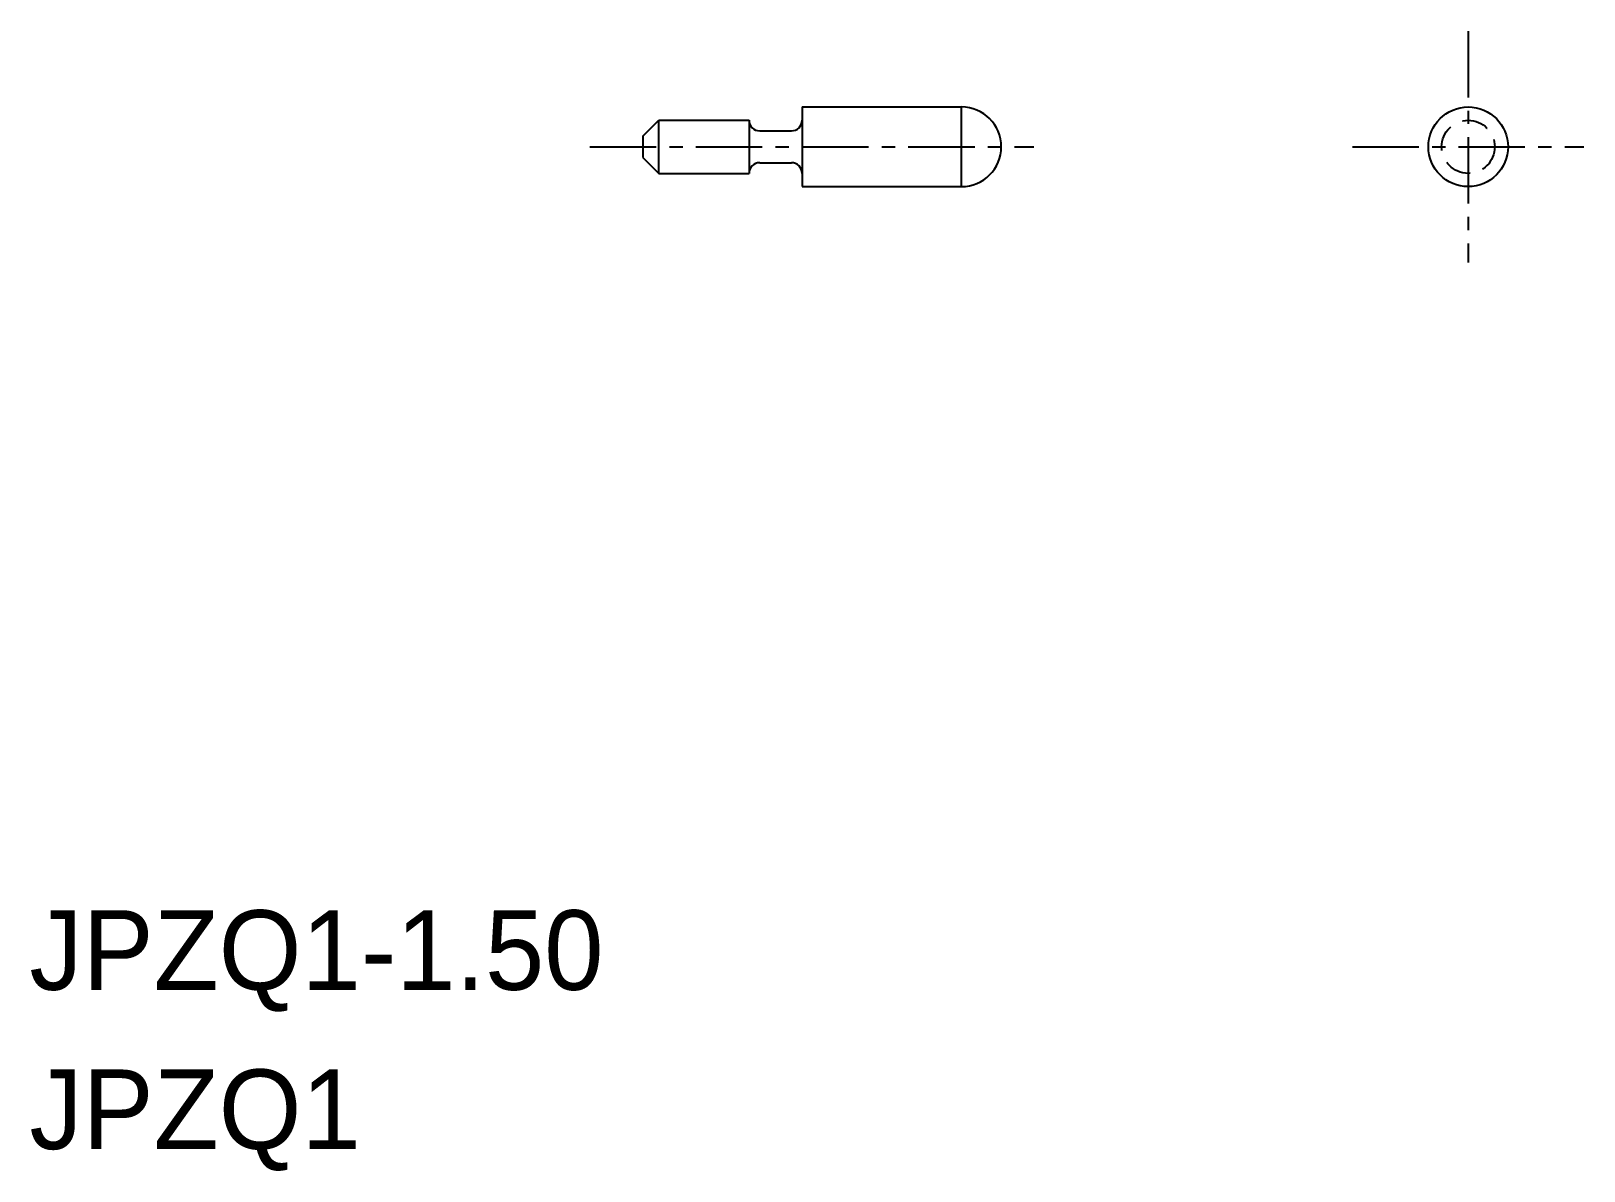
# Model space of a CAD drawing. Extents: x -1798.7 to -1769.5, y -398 to -376.5.
import ezdxf

# ---------------------------------------------------------------- set-up
doc = ezdxf.new("R2010")
doc.units = 0
doc.linetypes.add('CENTER', pattern=[2, 1.25, -0.25, 0.25, -0.25])
doc.linetypes.add('DASHED', pattern=[0.75, 0.5, -0.25])
doc.layers.get('0').update_dxf_attribs({"linetype": 'CONTINUOUS'})
doc.layers.add('CENTER', color=1, linetype='CENTER')

msp = doc.modelspace()

# ---------------------------------------------------------------- linework, layer by layer
at = {"color": 7, "linetype": 'CONTINUOUS'}
for p, q in [((-1784.219, -377.948), (-1784.219, -379.448)), ((-1784.219, -377.948), (-1781.219, -377.948)), ((-1787.219, -378.498), (-1786.919, -378.198)), ((-1786.919, -378.198), (-1785.219, -378.198)), ((-1786.919, -379.198), (-1786.919, -378.198)), ((-1785.219, -378.198), (-1785.219, -379.198)), ((-1785.019, -378.398), (-1784.419, -378.398)), ((-1787.219, -378.498), (-1787.219, -378.898)), ((-1787.219, -378.898), (-1786.919, -379.198)), ((-1785.019, -378.998), (-1784.419, -378.998)), ((-1786.919, -379.198), (-1785.219, -379.198)), ((-1784.219, -379.448), (-1781.219, -379.448))]:
    msp.add_line(p, q, dxfattribs=at)
at = {"linetype": 'CONTINUOUS'}
msp.add_line((-1781.219, -379.448), (-1781.219, -377.948), dxfattribs=at)
msp.add_circle((-1771.674, -378.698), 0.75, dxfattribs=at)
at = {"color": 3, "linetype": 'DASHED'}
msp.add_circle((-1771.674, -378.698), 0.5, dxfattribs=at)
at = {"linetype": 'CONTINUOUS'}
msp.add_arc((-1781.219, -378.698), 0.75, 270, 90, dxfattribs=at)
at = {"color": 7, "linetype": 'CONTINUOUS'}
for centre, start, end in [((-1785.019, -378.198), 180, 270), ((-1784.419, -378.198), 270, 0), ((-1785.019, -379.198), 90, 180), ((-1784.419, -379.198), 0, 90)]:
    msp.add_arc(centre, 0.2, start, end, dxfattribs=at)
at = {"layer": 'CENTER', "color": 1, "linetype": 'CENTER'}
for p, q in [((-1771.674, -376.518), (-1771.674, -380.878)), ((-1788.219, -378.698), (-1779.857, -378.698)), ((-1773.854, -378.698), (-1769.494, -378.698))]:
    msp.add_line(p, q, dxfattribs=at)

# ---------------------------------------------------------------- texts
for s, p in [('JPZQ1-1.50', (-1798.774, -394.58)), ('JPZQ1', (-1798.774, -397.58))]:
    msp.add_text(s, height=1.5).set_placement(p)

doc.saveas('drawing.dxf')
